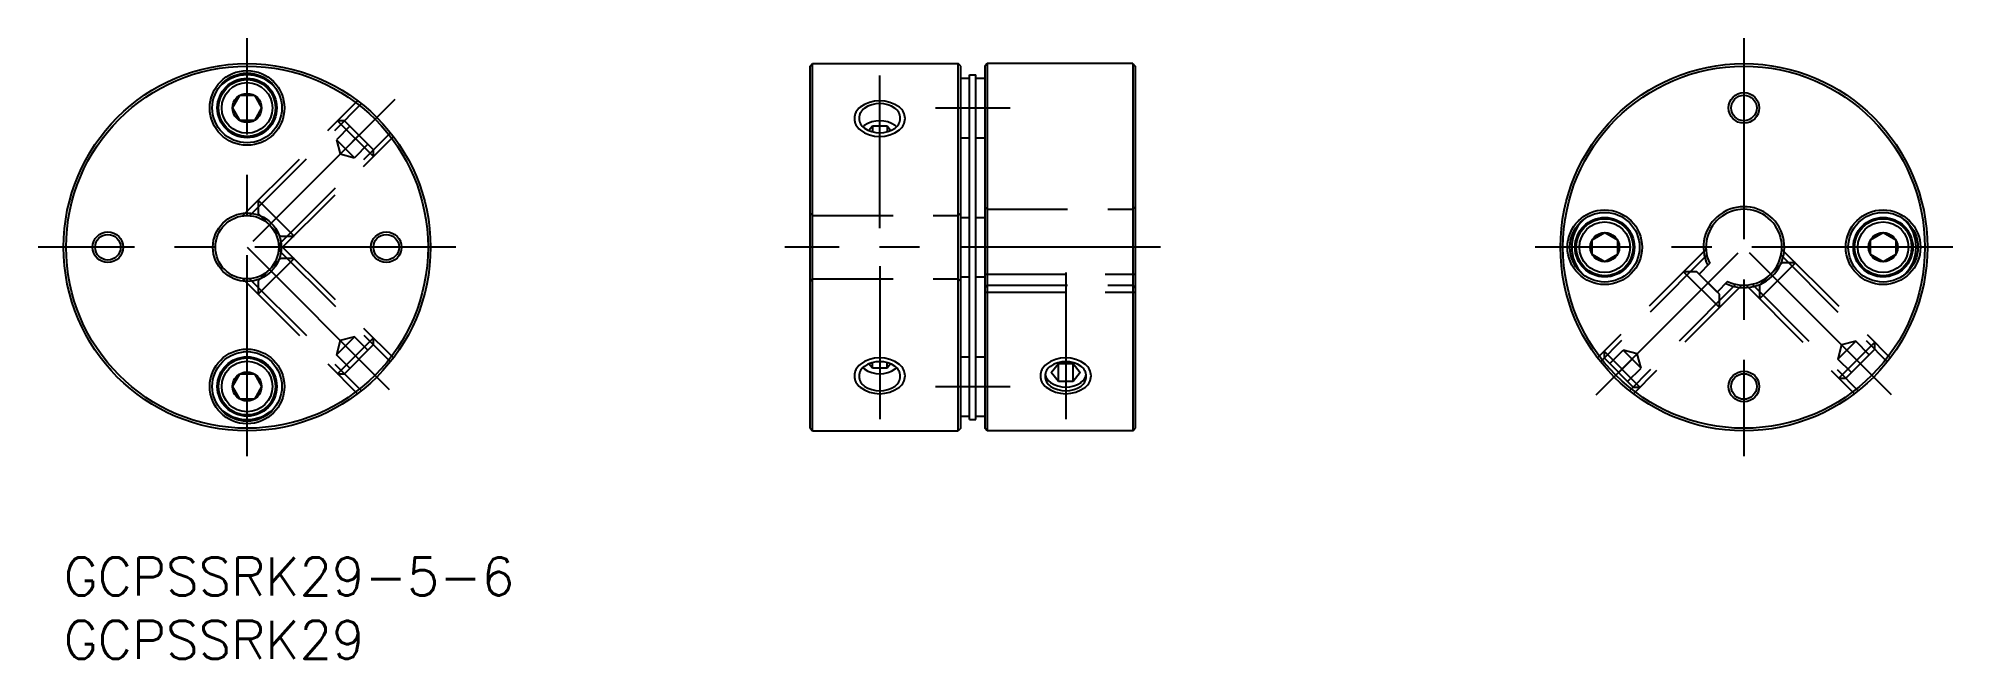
# Model space of a CAD drawing. Extents: x -2 to 149, y -8 to 41.
import ezdxf

# ---------------------------------------------------------------- set-up
doc = ezdxf.new("R2010")
doc.units = 0
doc.header["$LTSCALE"] = 0.5
doc.linetypes.add('CENTER', pattern=[50.8, 31.75, -6.35, 6.35, -6.35])
doc.linetypes.add('DASHED', pattern=[19.05, 12.7, -6.35])
for name, color, linetype in [('MSM_CENTER', 1, 'CENTER'), ('MSM_CONTINUOUS', 7, 'CONTINUOUS'), ('MSM_DASHED', 4, 'DASHED'), ('MSM_NARROW', 5, 'CONTINUOUS'), ('MSM_PART_NUMBER', 7, 'CONTINUOUS')]:
    doc.layers.add(name, color=color, linetype=linetype)
doc.styles.get("Standard").update_dxf_attribs({"font": 'txt.shx', "height": 2, "bigfont": 'bigfont.shx'})

# ---------------------------------------------------------------- blocks, each defined once
blk = doc.blocks.new('*U25')
at = {"layer": 'MSM_PART_NUMBER'}
blk.add_text('GCPSSRK29-5-6', height=3, dxfattribs=at).set_placement((0, -3))
blk = doc.blocks.new('*U26')
at = {"layer": 'MSM_PART_NUMBER'}
blk.add_text('GCPSSRK29', height=3, dxfattribs=at).set_placement((0, -8))

msp = doc.modelspace()

# ---------------------------------------------------------------- linework, layer by layer
at = {"layer": 'MSM_CENTER'}
for p, q in [((14.5, 8), (14.5, 41)), ((132.8, 41), (132.8, 8)), ((64.5, 26), (64.5, 38.07)), ((26.17, 36.17), (14.5, 24.5)), ((68.9, 35.5), (74.8, 35.5)), ((31, 24.5), (-2, 24.5)), ((14.5, 24.5), (26.17, 12.83)), ((86.7, 24.5), (57, 24.5)), ((149.3, 24.5), (116.3, 24.5)), ((121.13, 12.83), (132.8, 24.5)), ((144.47, 12.83), (132.8, 24.5)), ((64.5, 23), (64.5, 10.93)), ((79.2, 22.5), (79.2, 10.93)), ((68.9, 13.5), (74.8, 13.5))]:
    msp.add_line(p, q, dxfattribs=at)
at = {"layer": 'MSM_CONTINUOUS'}
for p, q in [((59, 38.8), (59.2, 39)), ((59, 10.2), (59, 38.8)), ((59.2, 10), (59.2, 39)), ((59.2, 39), (70.7, 39)), ((70.7, 10), (70.7, 39)), ((70.9, 38.8), (70.7, 39)), ((70.9, 10.2), (70.9, 38.8)), ((70.9, 37.85), (71.6, 37.85)), ((71.6, 38.11), (72.1, 38.11)), ((71.6, 10.89), (71.6, 38.11)), ((72.1, 10.89), (72.1, 38.11)), ((72.1, 37.85), (72.8, 37.85)), ((73, 39), (72.8, 38.8)), ((72.8, 38.8), (72.8, 10.2)), ((73, 39), (73, 10)), ((84.5, 39), (73, 39)), ((84.5, 39), (84.5, 10)), ((84.5, 39), (84.7, 38.8)), ((84.7, 38.8), (84.7, 10.2)), ((12.38, 37.23), (12.3, 37.15)), ((13.35, 35.5), (13.92, 36.5)), ((13.92, 36.5), (15.08, 36.5)), ((15.08, 36.5), (15.65, 35.5)), ((16.7, 37.15), (16.62, 37.23)), ((13.92, 34.5), (13.35, 35.5)), ((15.65, 35.5), (15.08, 34.5)), ((15.08, 34.5), (13.92, 34.5)), ((63.92, 34.05), (63.65, 33.72)), ((65.08, 34.05), (63.92, 34.05)), ((63.92, 34.05), (63.92, 33.62)), ((65.35, 33.72), (65.08, 34.05)), ((65.08, 34.05), (65.08, 33.62)), ((70.9, 33.15), (71.6, 33.15)), ((72.1, 33.15), (72.8, 33.15)), ((70.9, 26.85), (71.6, 26.85)), ((72.1, 26.85), (72.8, 26.85)), ((120.15, 26.7), (120.07, 26.62)), ((145.53, 26.62), (145.45, 26.7)), ((120.8, 25.08), (121.8, 25.65)), ((120.8, 23.92), (120.8, 25.08)), ((121.8, 25.65), (122.8, 25.08)), ((122.8, 25.08), (122.8, 23.92)), ((142.8, 25.08), (143.8, 25.65)), ((142.8, 23.92), (142.8, 25.08)), ((143.8, 25.65), (144.8, 25.08)), ((144.8, 25.08), (144.8, 23.92)), ((121.8, 23.35), (120.8, 23.92)), ((122.8, 23.92), (121.8, 23.35)), ((130.09, 23.21), (129.26, 22.38)), ((143.8, 23.35), (142.8, 23.92)), ((144.8, 23.92), (143.8, 23.35)), ((70.9, 22.15), (71.6, 22.15)), ((72.1, 22.15), (72.8, 22.15)), ((120.07, 22.38), (120.15, 22.3)), ((130.68, 20.96), (129.26, 22.38)), ((131.51, 21.79), (130.68, 20.96)), ((145.45, 22.3), (145.53, 22.38)), ((63.92, 14.95), (63.65, 15.28)), ((63.92, 14.95), (63.92, 15.38)), ((65.08, 14.95), (65.08, 15.38)), ((65.35, 15.28), (65.08, 14.95)), ((70.9, 15.85), (71.6, 15.85)), ((72.1, 15.85), (72.8, 15.85)), ((78.05, 14.6), (78.62, 15.31)), ((78.62, 15.31), (79.78, 15.31)), ((78.62, 13.89), (78.62, 15.31)), ((79.78, 15.31), (80.35, 14.6)), ((79.78, 13.89), (79.78, 15.31)), ((13.35, 13.5), (13.92, 14.5)), ((13.92, 14.5), (15.08, 14.5)), ((15.08, 14.5), (15.65, 13.5)), ((65.08, 14.95), (63.92, 14.95)), ((78.62, 13.89), (78.05, 14.6)), ((79.78, 13.89), (78.62, 13.89)), ((80.35, 14.6), (79.78, 13.89)), ((13.92, 12.5), (13.35, 13.5)), ((15.08, 12.5), (13.92, 12.5)), ((15.65, 13.5), (15.08, 12.5)), ((12.3, 11.85), (12.38, 11.77)), ((16.62, 11.77), (16.7, 11.85)), ((70.9, 11.15), (71.6, 11.15)), ((71.6, 10.89), (72.1, 10.89)), ((72.1, 11.15), (72.8, 11.15)), ((59, 10.2), (59.2, 10)), ((59.2, 10), (70.7, 10)), ((70.9, 10.2), (70.7, 10)), ((73, 10), (72.8, 10.2)), ((84.5, 10), (73, 10)), ((84.5, 10), (84.7, 10.2))]:
    msp.add_line(p, q, dxfattribs=at)
for centre, radius in [((14.5, 24.5), 14.5), ((14.5, 24.5), 14.3), ((14.5, 35.5), 2.95), ((14.5, 35.5), 2.75), ((14.5, 35.5), 2.35), ((132.8, 24.5), 14.5), ((132.8, 24.5), 14.3), ((14.5, 35.5), 2.25), ((14.5, 35.5), 2), ((14.5, 35.5), 1.15), ((132.8, 35.5), 1.21), ((132.8, 35.5), 1.01), ((121.8, 24.5), 2.95), ((121.8, 24.5), 2.75), ((143.8, 24.5), 2.95), ((143.8, 24.5), 2.75), ((14.5, 24.5), 2.7), ((14.5, 24.5), 2.5), ((121.8, 24.5), 2.35), ((121.8, 24.5), 2.25), ((121.8, 24.5), 2), ((143.8, 24.5), 2.35), ((143.8, 24.5), 2.25), ((143.8, 24.5), 2), ((3.5, 24.5), 1.21), ((3.5, 24.5), 1.01), ((25.5, 24.5), 1.21), ((25.5, 24.5), 1.01), ((121.8, 24.5), 1.15), ((143.8, 24.5), 1.15), ((14.5, 13.5), 2.95), ((14.5, 13.5), 2.75), ((14.5, 13.5), 2.35), ((14.5, 13.5), 2.25), ((14.5, 13.5), 2), ((14.5, 13.5), 1.15), ((132.8, 13.5), 1.21), ((132.8, 13.5), 1.01)]:
    msp.add_circle(centre, radius, dxfattribs=at)
for centre, radius, start, end in [((14.5, 35.11), 3, 45, 135), ((63.81, 34.69), 0.936, 124.4835, 235.8209), ((64.5, 33.68), 2.16, 55.7807, 124.3112), ((65.19, 34.69), 0.936, 304.1786, 55.7272), ((63.82, 33.34), 0.936, 124.4835, 133.8945), ((64.5, 32.33), 2.16, 55.7807, 124.3112), ((64.5, 35.7), 2.16, 235.8209, 304.1786), ((65.19, 33.34), 0.936, 46.2511, 55.7272), ((132.8, 24.5), 3.2, 243.21, 206.79), ((132.8, 24.5), 3, 244.4712, 205.5288), ((122.19, 24.5), 3, 135, 225), ((143.41, 24.5), 3, 315, 45), ((64.5, 13.3), 2.16, 55.8214, 124.1791), ((79.2, 13.3), 2.16, 55.8214, 124.1791), ((63.81, 14.31), 0.936, 124.1791, 235.5165), ((63.82, 15.66), 0.936, 226.1055, 235.5165), ((64.5, 16.67), 2.16, 235.6888, 304.2193), ((65.19, 14.31), 0.936, 304.2728, 55.8214), ((65.19, 15.66), 0.936, 304.2728, 313.7489), ((78.51, 14.31), 0.936, 124.1791, 235.5165), ((78.51, 14.6), 0.936, 189.2319, 236.1251), ((79.2, 15.61), 2.16, 235.9529, 304.1372), ((79.89, 14.31), 0.936, 304.2728, 55.8214), ((79.88, 14.6), 0.936, 304.0836, 351.4428), ((64.5, 15.32), 2.16, 235.6888, 304.2193), ((79.2, 15.32), 2.16, 235.6888, 304.2193), ((14.5, 13.89), 3, 225, 315)]:
    msp.add_arc(centre, radius, start, end, dxfattribs=at)
at = {"layer": 'MSM_DASHED'}
for p, q in [((14.15, 26.97), (23.24, 36.07)), ((14.7, 26.99), (23.54, 35.84)), ((16.99, 24.7), (25.83, 33.54)), ((22.63, 34.05), (21.57, 32.99)), ((21.66, 34.49), (24.49, 31.66)), ((22.19, 34.49), (21.66, 34.49)), ((22.19, 34.49), (24.49, 32.19)), ((23.34, 33.34), (22.28, 32.28)), ((16.97, 24.15), (26.07, 33.24)), ((21.57, 32.99), (21.87, 31.87)), ((21.57, 32.99), (22.99, 31.57)), ((21.87, 31.87), (22.99, 31.57)), ((24.05, 32.63), (22.99, 31.57)), ((24.49, 31.66), (24.49, 32.19)), ((15.38, 28.21), (15.38, 27.15)), ((15.38, 28.21), (18.21, 25.38)), ((73, 27.5), (72.8, 27.7)), ((73, 27.5), (84.5, 27.5)), ((84.5, 27.5), (84.7, 27.7)), ((15.38, 27.15), (17.15, 25.38)), ((59.2, 27), (59, 27.2)), ((59.2, 27), (70.7, 27)), ((70.7, 27), (70.9, 27.2)), ((16.97, 24.85), (26.07, 15.76)), ((16.99, 24.3), (25.83, 15.46)), ((17.15, 25.38), (18.21, 25.38)), ((129.8, 24.33), (121.23, 15.76)), ((135.8, 24.33), (144.37, 15.76)), ((18.21, 23.62), (15.38, 20.79)), ((17.15, 23.62), (15.38, 21.85)), ((18.21, 23.62), (17.15, 23.62)), ((129.87, 23.86), (121.46, 15.46)), ((136.87, 23.26), (134.04, 20.43)), ((135.81, 23.26), (134.04, 21.49)), ((135.73, 23.86), (144.13, 15.46)), ((136.87, 23.26), (135.81, 23.26)), ((14.15, 22.03), (23.24, 12.93)), ((14.7, 22.01), (23.54, 13.16)), ((15.38, 21.85), (15.38, 20.79)), ((59.2, 22), (59, 21.8)), ((59.2, 22), (70.7, 22)), ((70.7, 22), (70.9, 21.8)), ((72.8, 22.38), (84.7, 22.38)), ((73, 21.5), (72.8, 21.3)), ((73, 21.5), (84.5, 21.5)), ((84.5, 21.5), (84.7, 21.3)), ((132.16, 21.57), (123.76, 13.16)), ((132.63, 21.5), (124.06, 12.93)), ((129.09, 22.56), (128.03, 22.56)), ((130.86, 19.73), (128.03, 22.56)), ((130.86, 20.79), (129.09, 22.56)), ((132.97, 21.5), (141.54, 12.93)), ((133.44, 21.57), (141.84, 13.16)), ((134.04, 21.49), (134.04, 20.43)), ((72.8, 20.96), (84.7, 20.96)), ((130.86, 19.73), (130.86, 20.79)), ((22.99, 17.43), (21.57, 16.01)), ((21.87, 17.13), (21.57, 16.01)), ((24.49, 17.34), (21.66, 14.51)), ((22.99, 17.43), (21.87, 17.13)), ((24.49, 16.81), (22.19, 14.51)), ((23.34, 15.66), (22.28, 16.72)), ((24.05, 16.37), (22.99, 17.43)), ((24.49, 16.81), (24.49, 17.34)), ((141.64, 17.08), (140.22, 15.66)), ((140.52, 16.78), (140.22, 15.66)), ((143.14, 16.99), (140.31, 14.16)), ((141.64, 17.08), (140.52, 16.78)), ((142.7, 16.01), (141.64, 17.08)), ((143.14, 16.45), (143.14, 16.99)), ((22.63, 14.95), (21.57, 16.01)), ((121.75, 16.28), (121.75, 15.75)), ((124.58, 13.45), (121.75, 16.28)), ((124.05, 13.45), (121.75, 15.75)), ((122.19, 15.31), (123.25, 16.37)), ((122.9, 14.6), (123.96, 15.66)), ((124.37, 16.07), (123.25, 16.37)), ((124.67, 14.95), (123.25, 16.37)), ((124.67, 14.95), (124.37, 16.07)), ((141.29, 14.6), (140.22, 15.66)), ((143.14, 16.45), (140.85, 14.16)), ((141.99, 15.31), (140.93, 16.37)), ((21.66, 14.51), (22.19, 14.51)), ((123.61, 13.89), (124.67, 14.95)), ((140.31, 14.16), (140.85, 14.16)), ((124.05, 13.45), (124.58, 13.45))]:
    msp.add_line(p, q, dxfattribs=at)
at = {"layer": 'MSM_NARROW'}
for centre, radius, start, end in [((63.62, 34.66), 1.12, 127.0241, 232.9759), ((64.5, 33.49), 2.58, 52.9759, 127.0241), ((65.38, 34.66), 1.12, 307.0241, 52.9759), ((64.5, 35.82), 2.58, 232.9759, 307.0241), ((63.62, 14.34), 1.12, 127.0241, 232.9759), ((64.5, 13.18), 2.58, 52.9759, 127.0241), ((65.38, 14.34), 1.12, 307.0241, 52.9759), ((78.32, 14.34), 1.12, 127.0241, 232.9759), ((79.2, 13.18), 2.58, 52.9759, 127.0241), ((80.08, 14.34), 1.12, 307.0241, 52.9759), ((64.5, 15.51), 2.58, 232.9759, 307.0241), ((79.2, 15.51), 2.58, 232.9759, 307.0241)]:
    msp.add_arc(centre, radius, start, end, dxfattribs=at)

# ---------------------------------------------------------------- block references
at = {"layer": 'MSM_CONTINUOUS'}
for name in ['*U25', '*U26']:
    msp.add_blockref(name, (0, 0), dxfattribs=at)

doc.saveas('drawing.dxf')
